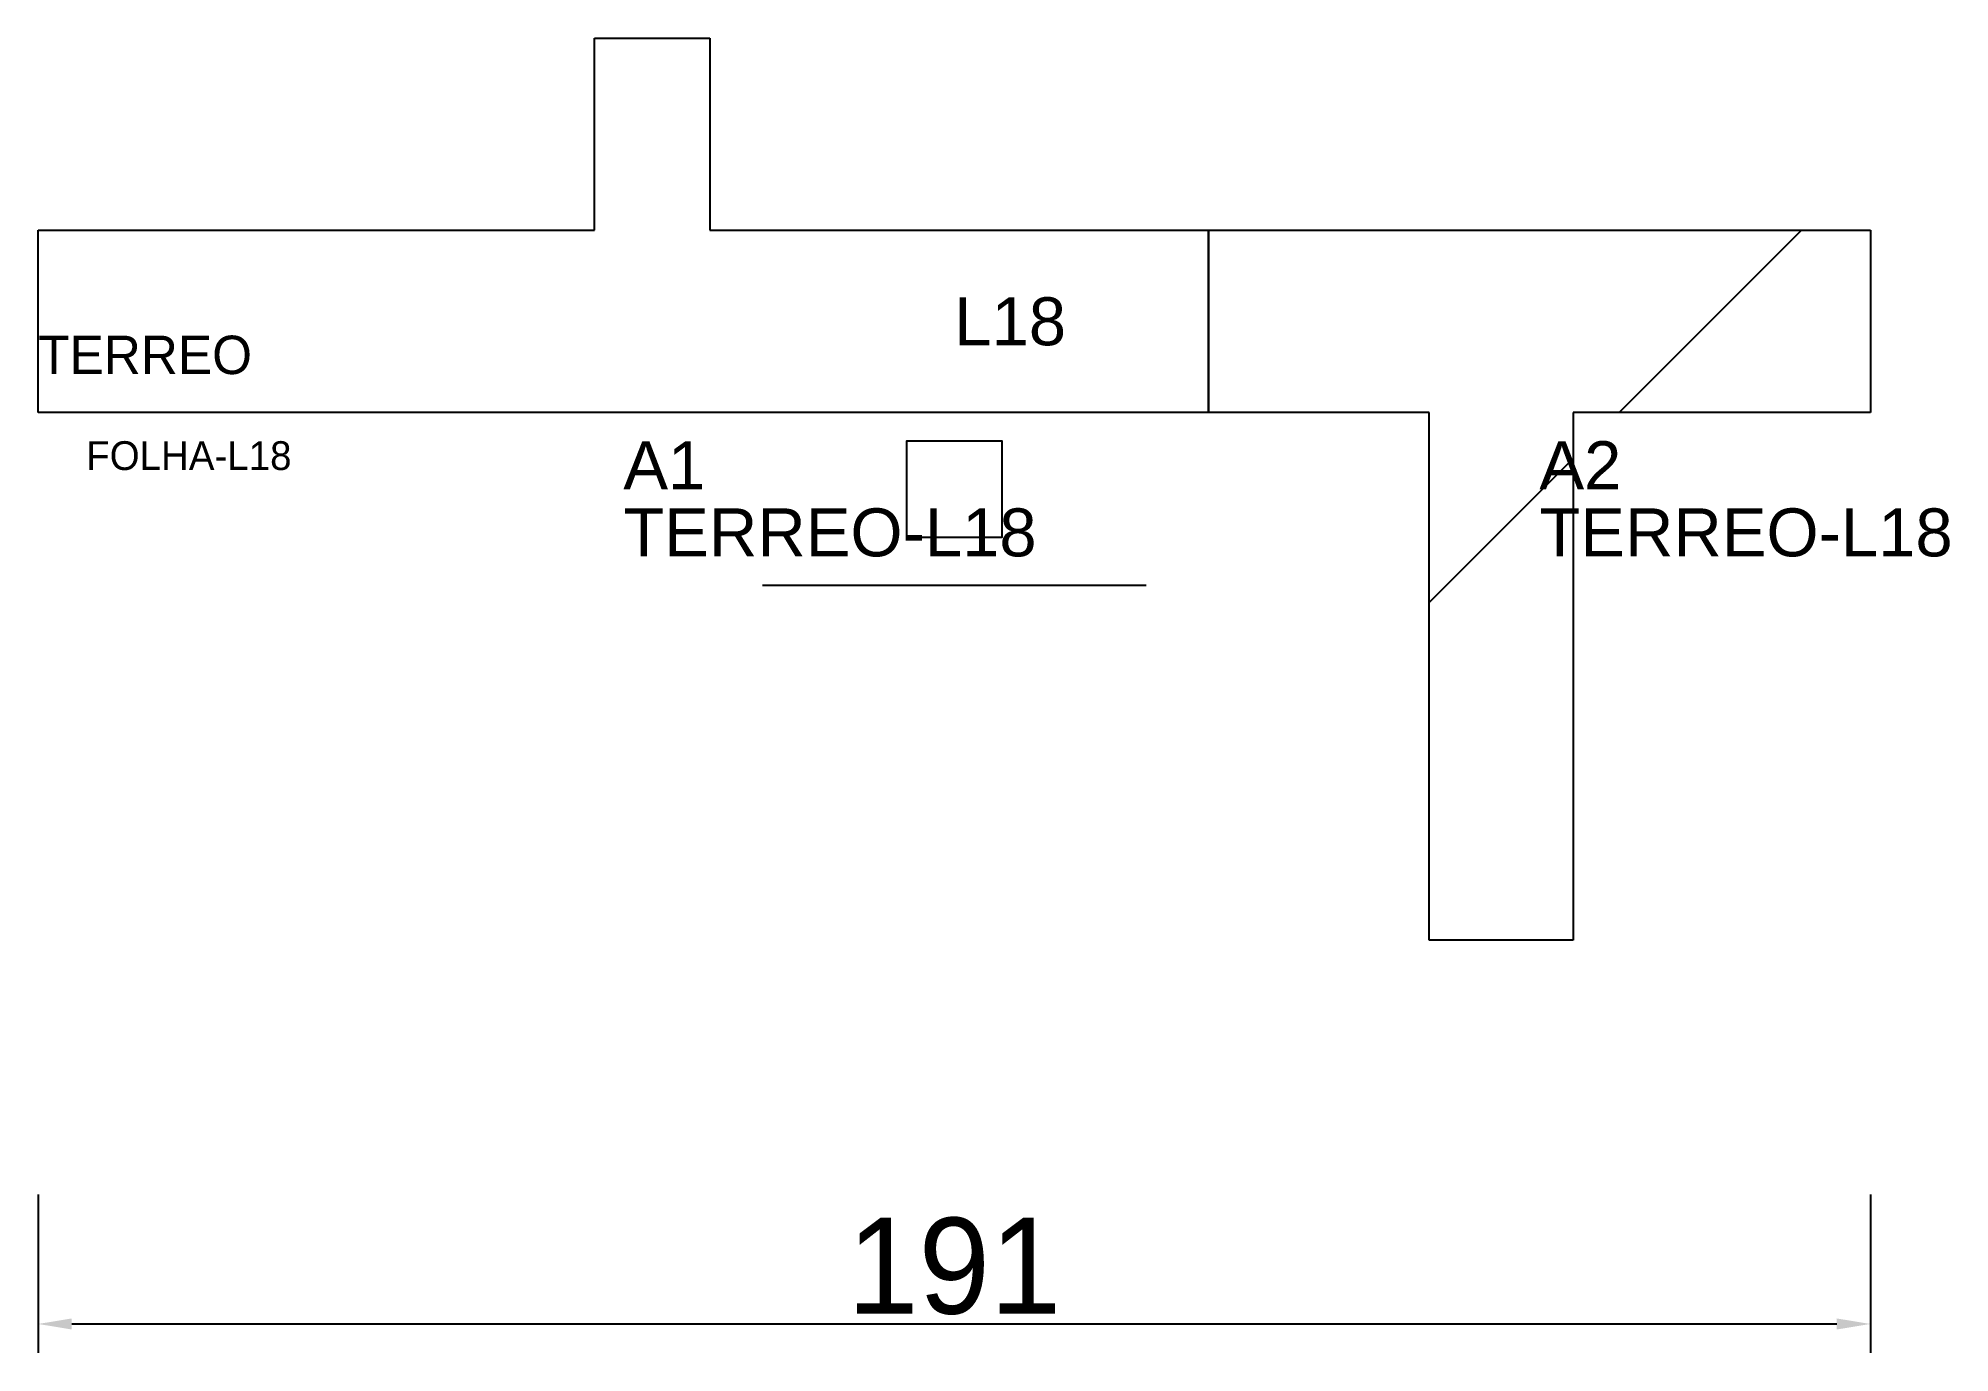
# Model space of a CAD drawing. Header units: metres. Extents: x 222 to 421, y 64 to 202.
import ezdxf

# ---------------------------------------------------------------- set-up
doc = ezdxf.new("R2010")
doc.units = ezdxf.units.M
for name, color, linetype in [('3', 3, 'CONTINUOUS'), ('AUX00', 7, 'CONTINUOUS'), ('COTA', 241, 'CONTINUOUS'), ('FOLHA', 255, 'CONTINUOUS'), ('Hachura', 251, 'CONTINUOUS'), ('NOMENCLATURA', 7, 'CONTINUOUS'), ('Nível', 160, 'CONTINUOUS'), ('Painéis', 200, 'CONTINUOUS'), ('Pilares', 5, 'CONTINUOUS'), ('SARR_2.2x7', 40, 'CONTINUOUS')]:
    doc.layers.add(name, color=color, linetype=linetype)
doc.styles.add('ARIAL', font='Arial.ttf')
doc.styles.add('STR_STANDARD', font='arial.ttf')
doc.dimstyles.new('EZ DXF', dxfattribs={"dimtxt": 10, "dimasz": 3.5, "dimexe": 3, "dimexo": 1.5, "dimgap": 1, "dimtad": 1, "dimdec": 1, "dimdsep": 46, "dimcen": 2.5, "dimazin": 3, "dimtfac": 1, "dimtmove": 0, "dimatfit": 3})

msp = doc.modelspace()

# ---------------------------------------------------------------- hatches: boundary and pattern name
at = {"layer": 'Hachura'}
h = msp.add_hatch(dxfattribs=at)
h.set_pattern_fill('ANSI31', scale=50)
h.paths.add_polyline_path([(222.2, 181.5), (280.2, 181.5), (280.2, 201.5), (292.2, 201.5), (292.2, 181.5), (413.2, 181.5), (413.2, 162.5), (382.2, 162.5), (382.2, 107.5), (367.2, 107.5), (367.2, 162.5), (222.2, 162.5)])
h = msp.add_hatch(dxfattribs=at)
h.set_pattern_fill('ANSI31', scale=50)
h.paths.add_polyline_path([(222.2, 181.5), (280.2, 181.5), (280.2, 201.5), (292.2, 201.5), (292.2, 181.5), (413.2, 181.5), (413.2, 162.5), (382.2, 162.5), (382.2, 107.5), (367.2, 107.5), (367.2, 162.5), (222.2, 162.5)])

# ---------------------------------------------------------------- linework, layer by layer
at = {"layer": '3'}
msp.add_lwpolyline([(344.2, 162.5), (344.2, 181.5)], close=True, dxfattribs=at)
msp.add_lwpolyline([(344.2, 162.5), (344.2, 181.5)], close=True, dxfattribs=at)
at = {"layer": 'Painéis', "color": 200}
for p, q in [((280.2, 181.5), (280.2, 201.5)), ((280.2, 201.5), (292.2, 201.5)), ((280.2, 181.5), (280.2, 201.5)), ((280.2, 201.5), (292.2, 201.5)), ((292.2, 201.5), (292.2, 181.5)), ((292.2, 201.5), (292.2, 181.5)), ((222.2, 181.5), (280.2, 181.5)), ((222.2, 162.5), (222.2, 181.5)), ((222.2, 181.5), (280.2, 181.5)), ((222.2, 162.5), (222.2, 181.5)), ((292.2, 181.5), (413.2, 181.5)), ((292.2, 181.5), (413.2, 181.5)), ((413.2, 181.5), (413.2, 162.5)), ((413.2, 181.5), (413.2, 162.5)), ((367.2, 162.5), (222.2, 162.5)), ((367.2, 162.5), (222.2, 162.5)), ((367.2, 107.5), (367.2, 162.5)), ((367.2, 107.5), (367.2, 162.5)), ((413.2, 162.5), (382.2, 162.5)), ((382.2, 162.5), (382.2, 107.5)), ((413.2, 162.5), (382.2, 162.5)), ((382.2, 162.5), (382.2, 107.5)), ((382.2, 107.5), (367.2, 107.5)), ((382.2, 107.5), (367.2, 107.5))]:
    msp.add_line(p, q, dxfattribs=at)
at = {"layer": 'Pilares'}
msp.add_lwpolyline([(312.7, 149.5), (322.7, 149.5), (322.7, 159.5), (312.7, 159.5)], close=True, dxfattribs=at)
msp.add_lwpolyline([(312.7, 149.5), (322.7, 149.5), (322.7, 159.5), (312.7, 159.5)], close=True, dxfattribs=at)
at = {"layer": 'SARR_2.2x7'}
msp.add_line((297.7, 144.5), (337.7, 144.5), dxfattribs=at)
msp.add_line((297.7, 144.5), (337.7, 144.5), dxfattribs=at)

# ---------------------------------------------------------------- texts
at = {"layer": '3', "style": 'STR_STANDARD'}
for s, p in [('A1', (283.2, 154.5)), ('A1', (283.2, 154.5)), ('A2', (378.7, 154.5)), ('A2', (378.7, 154.5))]:
    msp.add_text(s, height=5, dxfattribs=at).set_placement(p)
at = {"layer": 'AUX00', "style": 'STR_STANDARD'}
for p in [(283.2, 147.5), (283.2, 147.5), (378.7, 147.5), (378.7, 147.5)]:
    msp.add_text('TERREO-L18', height=5, dxfattribs=at).set_placement(p)
at = {"layer": 'FOLHA'}
msp.add_text('FOLHA-L18', height=3, dxfattribs=at).set_placement((227.2, 156.5))
msp.add_text('FOLHA-L18', height=3, dxfattribs=at).set_placement((227.2, 156.5))
at = {"layer": 'NOMENCLATURA', "insert": (317.7, 174.5), "char_height": 5, "attachment_point": 1, "style": 'ARIAL'}
msp.add_mtext('L18', dxfattribs=at)
msp.add_mtext('L18', dxfattribs=at)
at = {"layer": 'Nível'}
msp.add_text('TERREO', height=4, dxfattribs=at).set_placement((222.2, 166.5))
msp.add_text('TERREO', height=4, dxfattribs=at).set_placement((222.2, 166.5))

# ---------------------------------------------------------------- dimensions: what is measured, and where the dimension line sits
at = {"layer": 'COTA'}
msp.add_linear_dim(base=(222.2, 67.5), p1=(222.2, 82.5), p2=(413.2, 82.5), dimstyle='EZ DXF', dxfattribs=at).render()
msp.add_linear_dim(base=(222.2, 67.5), p1=(222.2, 82.5), p2=(413.2, 82.5), dimstyle='EZ DXF', dxfattribs=at).render()

doc.saveas('drawing.dxf')
